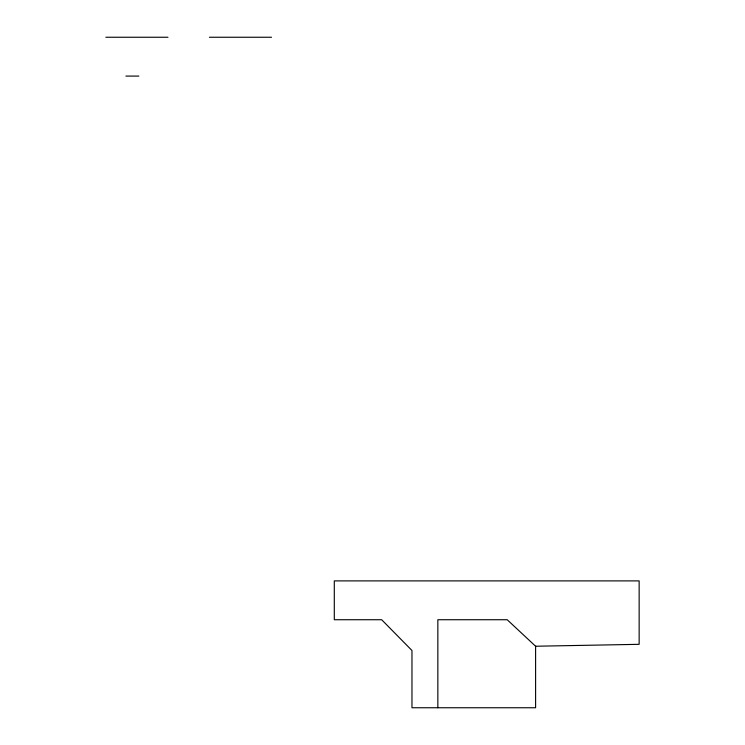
<?xml version="1.0" encoding="UTF-8"?>
<svg xmlns="http://www.w3.org/2000/svg" width="745" height="745" viewBox="0 0 745 745"><rect width="100%" height="100%" fill="white"/><g stroke="black" fill="none" stroke-linecap="round" stroke-linejoin="round"><path stroke-width="1.12" d="M535.599 646.232L639.145 644.323L639.145 580.895L334.3 580.895L334.3 619.728L381.663 619.728L411.966 650.497L411.966 707.75L535.599 707.75L535.599 646.232L507.196 619.728L437.846 619.728L437.846 707.75M105.855 37.25L167.988 37.25M209.401 37.25L271.534 37.25M125.896 76.083L138.84 76.083"/></g></svg>
